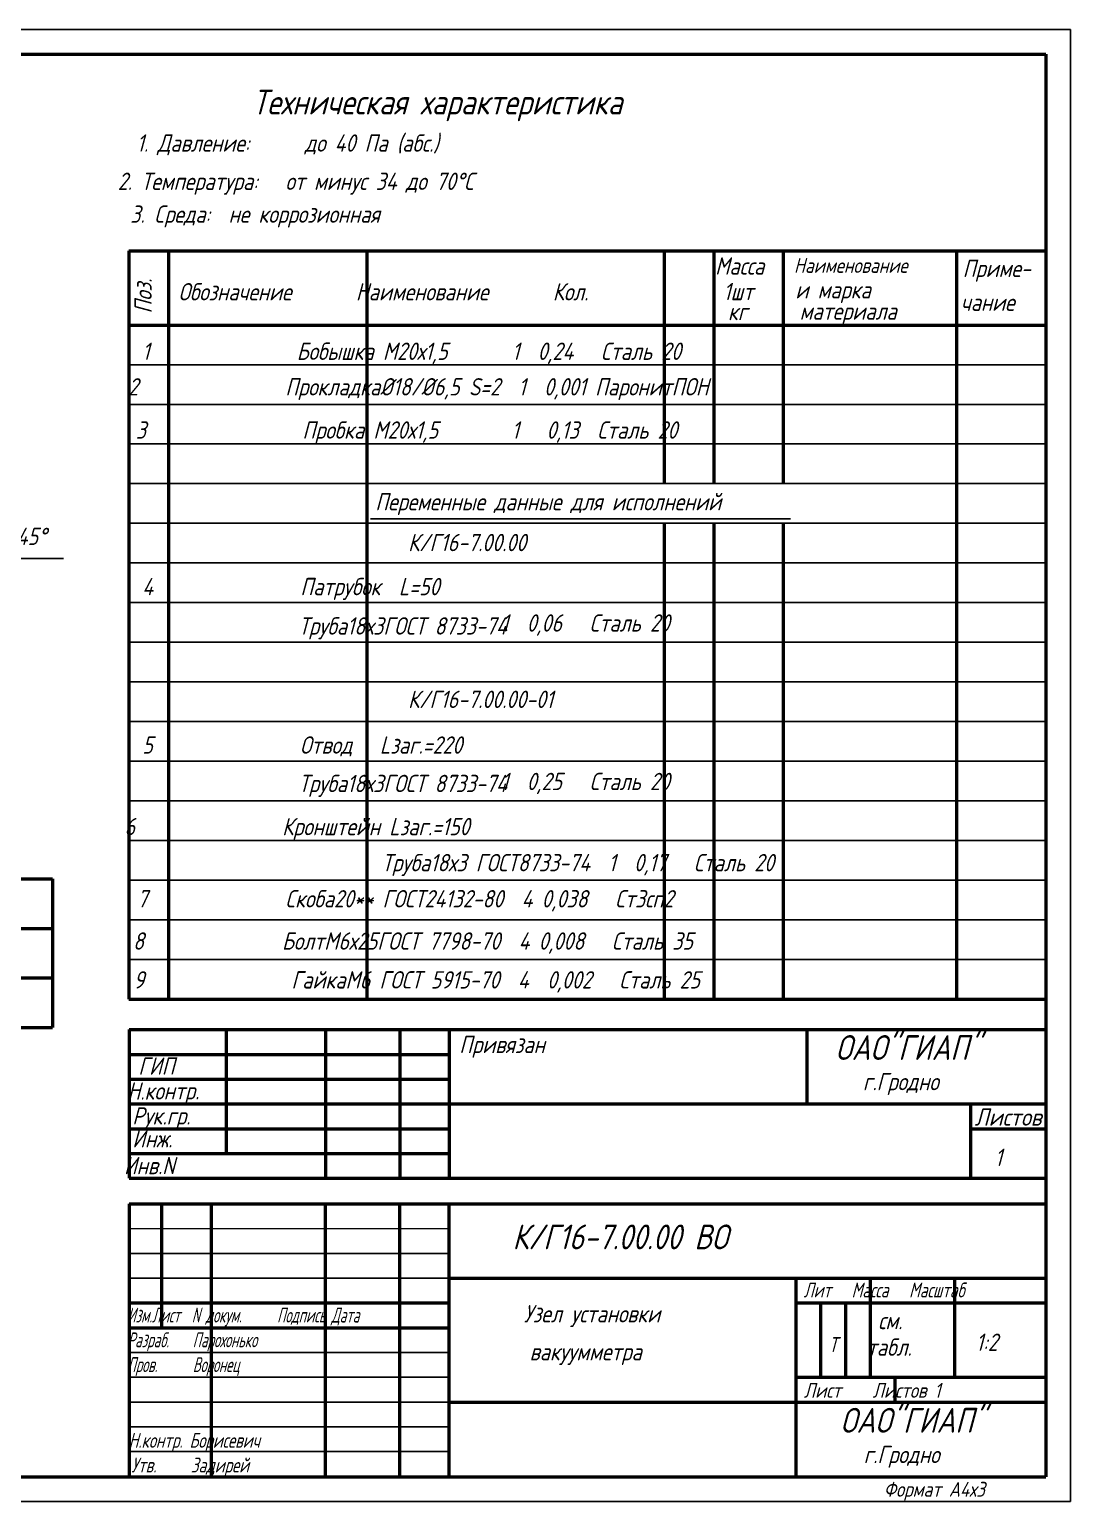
# Model space of a CAD drawing. Header units: inches. Extents: x 7325 to 7955, y 1362 to 1659.
# Drawn here: x 7744.5 to 7954.6, y 1361.9 to 1658.9 of the extents above; entities that cross this region are included whole.
import ezdxf
from ezdxf.enums import TextEntityAlignment as Align

# ---------------------------------------------------------------- set-up
doc = ezdxf.new("R2010")
doc.units = ezdxf.units.IN
doc.header["$LTSCALE"] = 0.6
doc.header["$MEASUREMENT"] = 0
doc.styles.get("Standard").update_dxf_attribs({"font": 'romand.shx', "width": 0.8, "oblique": 15, "height": 3.5})
doc.dimstyles.get("Standard").update_dxf_attribs({"dimtxt": 3.5, "dimasz": 4, "dimexe": 4, "dimexo": 0, "dimgap": 2, "dimtad": 1, "dimrnd": 0.05, "dimtxsty": 'Standard', "dimcen": 0.09, "dimadec": 0, "dimazin": 2, "dimtfac": 1, "dimtmove": 0, "dimatfit": 3, "dimfxl": 0.18, "dimtolj": 1, "dimtzin": 0, "dimlwd": 25, "dimlwe": 25, "dimarcsym": 0})

# ---------------------------------------------------------------- blocks, each defined once
blk = doc.blocks.new('*D36')
at = {"color": 0, "lineweight": 25, "transparency": 16777216}
for p, q in [((7722.73, 1545.21), (7722.73, 1556.18)), ((7724.33, 1543.64), (7724.33, 1556.18)), ((7718.73, 1552.18), (7714.73, 1552.18)), ((7722.73, 1552.18), (7724.33, 1552.18)), ((7728.33, 1552.18), (7751.4, 1552.18))]:
    blk.add_line(p, q, dxfattribs=at)
at = {"color": 0, "transparency": 16777216}
for points in [[(7718.73, 1552.84), (7718.73, 1551.51), (7722.73, 1552.18)], [(7728.33, 1552.84), (7728.33, 1551.51), (7724.33, 1552.18)]]:
    blk.add_solid(points, dxfattribs=at)
at = {"layer": 'DEFPOINTS', "color": 0, "transparency": 16777216}
for p in [(7724.33, 1552.18), (7722.73, 1545.21), (7724.33, 1543.64)]:
    blk.add_point(p, dxfattribs=at)
at = {"color": 0, "transparency": 16777216, "insert": (7741.86, 1556.26), "char_height": 3.5, "attachment_point": 5}
blk.add_mtext('\\A1;1,6х45%%D', dxfattribs=at)

msp = doc.modelspace()

# ---------------------------------------------------------------- linework, layer by layer
at = {"lineweight": 25}
for p, q in [((7324.634, 1658.937), (7954.634, 1658.937)), ((7764.626, 1591.3), (7949.626, 1591.3)), ((7764.626, 1583.3), (7949.626, 1583.3)), ((7764.626, 1575.3), (7949.626, 1575.3)), ((7764.626, 1567.3), (7949.626, 1567.3)), ((7764.626, 1559.3), (7949.626, 1559.3)), ((7764.626, 1551.3), (7949.626, 1551.3)), ((7764.626, 1543.3), (7949.626, 1543.3)), ((7764.626, 1535.3), (7949.626, 1535.3)), ((7764.626, 1527.3), (7949.626, 1527.3)), ((7764.626, 1519.3), (7949.626, 1519.3)), ((7764.626, 1511.3), (7949.626, 1511.3)), ((7764.626, 1503.3), (7949.626, 1503.3)), ((7764.626, 1495.3), (7949.626, 1495.3)), ((7764.626, 1487.3), (7949.626, 1487.3)), ((7764.626, 1479.3), (7949.626, 1479.3)), ((7764.626, 1471.3), (7949.626, 1471.3)), ((7764.634, 1412.01), (7829.189, 1412.01)), ((7764.634, 1407.01), (7829.189, 1407.01)), ((7764.634, 1392.01), (7829.189, 1392.01)), ((7764.634, 1387.01), (7829.189, 1387.01)), ((7764.634, 1382.01), (7829.189, 1382.01)), ((7764.634, 1377.01), (7829.189, 1377.01)), ((7764.634, 1372.01), (7829.189, 1372.01)), ((7324.634, 1361.937), (7954.634, 1361.937))]:
    msp.add_line(p, q, dxfattribs=at)
for p, q in [((7954.634, 1658.937), (7954.634, 1361.937)), ((7813.365, 1560.224), (7898.136, 1560.224))]:
    msp.add_line(p, q)
at = {"lineweight": 50}
for p, q in [((7344.634, 1653.937), (7949.634, 1653.937)), ((7949.634, 1653.937), (7949.634, 1366.937)), ((7764.626, 1614.3), (7764.626, 1463.3)), ((7764.626, 1614.3), (7949.626, 1614.3)), ((7772.626, 1614.3), (7772.626, 1463.3)), ((7812.626, 1614.3), (7812.626, 1463.3)), ((7872.626, 1614.3), (7872.626, 1567.3)), ((7882.626, 1614.3), (7882.626, 1567.3)), ((7896.626, 1614.3), (7896.626, 1567.3)), ((7931.626, 1614.3), (7931.626, 1463.3)), ((7764.626, 1599.3), (7949.626, 1599.3)), ((7872.626, 1559.3), (7872.626, 1463.3)), ((7882.626, 1559.3), (7882.626, 1463.3)), ((7896.626, 1559.3), (7896.626, 1463.3)), ((7666.898, 1487.583), (7749.212, 1487.583)), ((7749.212, 1487.583), (7749.212, 1457.583)), ((7666.898, 1477.583), (7749.212, 1477.583)), ((7666.898, 1467.583), (7749.212, 1467.583)), ((7764.626, 1463.3), (7949.626, 1463.3)), ((7666.898, 1457.583), (7749.212, 1457.583)), ((7764.634, 1457.149), (7764.634, 1427.149)), ((7764.634, 1457.149), (7949.634, 1457.149)), ((7784.266, 1457.149), (7784.266, 1432.149)), ((7804.266, 1457.149), (7804.266, 1427.149)), ((7819.266, 1457.149), (7819.266, 1427.149)), ((7829.266, 1457.149), (7829.266, 1427.149)), ((7901.426, 1457.149), (7901.426, 1442.149)), ((7764.634, 1452.149), (7829.266, 1452.149)), ((7764.634, 1447.149), (7829.266, 1447.149)), ((7764.634, 1442.149), (7949.634, 1442.149)), ((7934.426, 1442.149), (7934.426, 1427.149)), ((7764.634, 1437.149), (7829.266, 1437.149)), ((7934.426, 1437.149), (7949.634, 1437.149)), ((7764.634, 1432.149), (7829.266, 1432.149)), ((7764.634, 1427.149), (7949.634, 1427.149)), ((7764.634, 1427.149), (7949.426, 1427.149)), ((7764.634, 1422.01), (7764.634, 1366.937)), ((7764.634, 1422.01), (7949.634, 1422.01)), ((7764.634, 1422.01), (7949.634, 1422.01)), ((7771.189, 1422.01), (7771.189, 1397.01)), ((7781.189, 1422.01), (7781.189, 1367.01)), ((7804.189, 1422.01), (7804.189, 1367.01)), ((7819.189, 1422.01), (7819.189, 1367.01)), ((7829.189, 1422.01), (7829.189, 1367.01)), ((7829.189, 1407.01), (7949.634, 1407.01)), ((7899.189, 1407.01), (7899.189, 1366.937)), ((7914.189, 1407.01), (7914.189, 1387.01)), ((7931.189, 1407.01), (7931.189, 1387.01)), ((7764.634, 1402.01), (7829.189, 1402.01)), ((7899.189, 1402.01), (7949.634, 1402.01)), ((7904.189, 1402.01), (7904.189, 1387.01)), ((7909.189, 1402.01), (7909.189, 1387.01)), ((7764.634, 1397.01), (7829.189, 1397.01)), ((7899.189, 1387.01), (7949.634, 1387.01)), ((7919.189, 1387.01), (7919.189, 1382.01)), ((7829.189, 1382.01), (7949.634, 1382.01)), ((7332.634, 1366.937), (7949.634, 1366.937))]:
    msp.add_line(p, q, dxfattribs=at)
at = {"lineweight": 15}
msp.add_line((7764.634, 1417.01), (7829.189, 1417.01), dxfattribs=at)

# ---------------------------------------------------------------- texts
at = {"lineweight": 25, "oblique": 15, "width": 0.8}
for s, p in [('Масса', (7882.909, 1609.468)), ('Приме-', (7932.866, 1608.98)), ('1шт', (7884.565, 1604.318)), ('и марка', (7899.097, 1604.662)), ('чание', (7932.47, 1602.151)), ('кг', (7885.485, 1600.273)), ('материала', (7899.957, 1600.365)), ('   см.', (7910.239, 1396.704)), ('  табл.', (7909.759, 1391.348)), ('1:2', (7935.523, 1392.341))]:
    msp.add_text(s, height=3.5, dxfattribs=at).set_placement(p)
msp.add_text('Поз.', height=3.5, rotation=90, dxfattribs=at).set_placement((7769.238, 1601.622))
at = {"linetype": 'Continuous', "lineweight": 25, "oblique": 15, "width": 0.8}
for s, p in [('1                Бобышка М20х1,5       1  0,24   Сталь 20', (7767.304, 1592.262)), ('4                Патрубок  L=50       ', (7767.304, 1544.78)), ('                 Труба18х3ГОСТ 8733-74', (7767.304, 1536.842)), ('                                       1  0,06   Сталь 20', (7767.304, 1537.44)), ('5                Отвод   Lзаг.=220       ', (7767.304, 1512.816)), ('                                       1  0,25   Сталь 20', (7767.304, 1505.468)), ('                 Труба18х3ГОСТ 8733-74', (7767.304, 1505.058))]:
    msp.add_text(s, height=3.5, dxfattribs=at).set_placement(p)
at = {"color": 0, "linetype": 'Continuous', "lineweight": 25, "oblique": 15, "width": 0.8}
for s, p in [('Привязан', (7831.282, 1452.411)), ('ГИП', (7766.51, 1448.06)), ('Рук.гр.', (7765.294, 1438.002)), ('Инж.', (7765.294, 1433.382)), ('1', (7939.343, 1429.634)), (' Инв.N', (7761.77, 1427.971))]:
    msp.add_text(s, height=3.5, dxfattribs=at).set_placement(p)
msp.add_text('Н.контр.', height=3.5, rotation=0.32356, dxfattribs=at).set_placement((7764.316, 1443))
at = {"color": 0, "linetype": 'Continuous', "lineweight": 25, "oblique": 15, "width": 0.626739}
msp.add_text('Листов', height=3.5, dxfattribs=at).set_placement((7935.283, 1437.764), (7948.758, 1437.764), align=Align.FIT)
at = {"lineweight": 35, "insert": (7789.548, 1646.778), "char_height": 5, "attachment_point": 1}
msp.add_mtext_dynamic_manual_height_columns('Техническая характеристика', width=198.8981, gutter_width=17.5, heights=[0], dxfattribs=at)
at = {"char_height": 3.5, "attachment_point": 1}
for s, insert, width in [('1. Давление:      до 40 Па (абс.)', (7766.173, 1637.769), 186.39345), ('  2. Температура:   от минус 34 до 70%%DС ', (7758.649, 1630.052), 201.76272), ('3. Cреда:  не коррозионная', (7764.874, 1623.425), 186.39345), ('  2                Прокладка%%C18/%%C6,5 S=2  1  0,001 ПаронитПОН', (7760.759, 1588.59), 193.72642)]:
    msp.add_mtext(s, dxfattribs=dict(at, insert=insert, width=width))
at = {"lineweight": 25, "attachment_point": 1}
for s, insert, char_height, width in [('{\\H0.8571x;Наименование} ', (7898.811, 1612.826), 3.5, 49.86328), ('Обозначение       Наименование       Кол. ', (7774.61, 1607.761), 3.5, 173.13883), ('3                 Пробка М20х1,5        1   0,13  Сталь 20', (7766.005, 1579.871), 3.5, 170.55454), ('    6                Кронштейн Lзаг.=150', (7756.291, 1499.859), 3.5, 185.56796), ('Труба18х3 ГОСТ8733-74  1  0,17   Сталь 20', (7815.657, 1492.587), 3.5, 120.98447), ('  7               Скоба20** ГОСТ24132-80  4 0,038   Ст3сп2', (7762.578, 1485.301), 3.5, 180.13951), ('   8               БолтМ6х25ГОСТ 7798-70  4 0,008   Сталь 35', (7759.876, 1476.775), 3.5, 176.53257), ('  9                ГайкаМ6 ГОСТ 5915-70  4  0,002   Сталь 25', (7761.835, 1468.943), 3.5, 182.84508), ('г.Гродно', (7912.724, 1448.412), 3.5, 35.06273), ('{\\W0.7; Лит   Масса   Масштаб}', (7899.386, 1406.12), 3, 48.36238), ('{\\W0.6; Изм.Лист  N докум.      Подпись Дата\\P Разраб.    Парохонько\\P Пров.      Воронец}', (7763.11, 1401.06), 3, 75.9719), ('Т', (7905.822, 1395.101), 3, 4.73548), ('Лист    Листов 1', (7900.796, 1385.874), 3, 49.47069), ('ОАО"ГИАП"', (7908.179, 1380.827), 5, 36.17103), ('{\\W0.7; Н.контр. Борисевич}', (7763.174, 1375.79), 3, 40.54602), ('г.Гродно', (7912.885, 1373.185), 3.5, 35.06273), ('{\\W0.7;Утв.     Задирей}', (7765.11, 1370.8), 3, 39.22165), ('Формат А4х3', (7916.939, 1365.91), 3, 35.05229)]:
    msp.add_mtext(s, dxfattribs=dict(at, insert=insert, char_height=char_height, width=width))
at = {"char_height": 3.5, "attachment_point": 1}
for s, width, insert in [('Переменные данные для исполнений', 129.30342, (7814.325, 1565.407)), ('К/Г16-7.00.00', 75.09315, (7820.946, 1557.171)), ('К/Г16-7.00.00-01', 75.09315, (7820.946, 1525.536))]:
    msp.add_mtext_dynamic_manual_height_columns(s, width=width, gutter_width=17.5, heights=[0], dxfattribs=dict(at, insert=insert))
at = {"lineweight": 35, "char_height": 5, "attachment_point": 1}
for s, insert, width in [('ОАО"ГИАП"', (7907.196, 1456.036), 36.17103), ('К/Г16-7.00.00 ВО', (7842.013, 1417.828), 116.21881)]:
    msp.add_mtext(s, dxfattribs=dict(at, insert=insert, width=width))
at = {"lineweight": 30, "char_height": 3.5, "width": 69.57334, "attachment_point": 1}
for s, insert in [('Узел установки  ', (7844.316, 1401.575)), (' вакуумметра ', (7843.609, 1393.918))]:
    msp.add_mtext(s, dxfattribs=dict(at, insert=insert))

# ---------------------------------------------------------------- dimensions: what is measured, and where the dimension line sits
dim = msp.add_linear_dim(base=(7724.327, 1552.176), p1=(7722.727, 1545.211), p2=(7724.327, 1543.635), text='1,6х45%%D', dimstyle='Standard')
dim.commit()
dim.dimension.update_dxf_attribs({"geometry": '*D36', "text_midpoint": (7741.862, 1556.259)})

doc.saveas('drawing.dxf')
